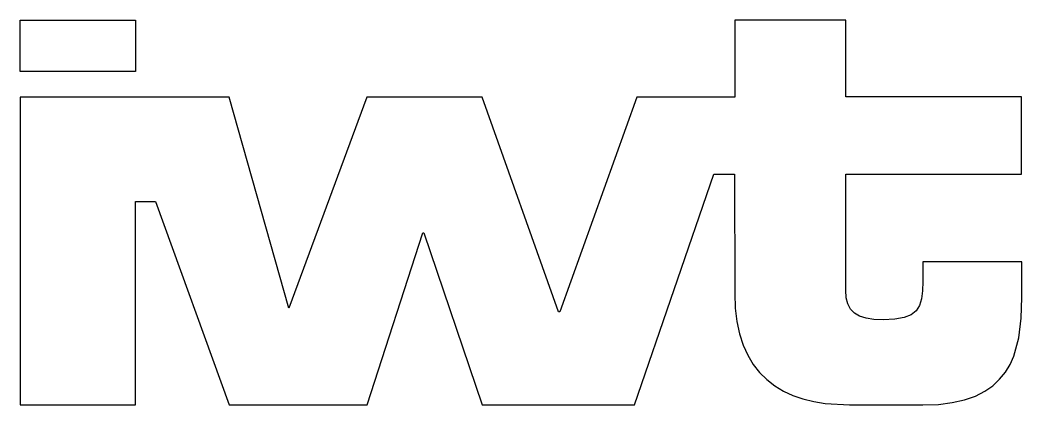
# Model space of a CAD drawing. Extents: x 1 to 168, y 33 to 97.
import ezdxf

# ---------------------------------------------------------------- set-up
doc = ezdxf.new("R2010")
doc.units = 0

msp = doc.modelspace()

# ---------------------------------------------------------------- linework, layer by layer
at = {"layer": 'Livello 1', "color": 7}
msp.add_lwpolyline([(1.399466, 97.359134), (20.615582, 97.359134), (20.615582, 88.819108), (1.399466, 88.819108), (1.399466, 97.359134)], close=True, dxfattribs=at)
msp.add_lwpolyline([(151.449, 57.0969), (151.449, 53.847118), (151.408565, 52.28384), (151.251461, 50.957153), (150.923991, 49.858378), (150.372457, 48.97884), (149.54316, 48.30986), (148.382403, 47.84276), (146.836488, 47.568864), (144.851717, 47.479493), (143.323386, 47.542492), (142.029132, 47.739534), (140.959616, 48.082692), (140.1055, 48.584038), (139.457443, 49.255643), (139.006109, 50.109578), (138.742156, 51.157916), (138.656248, 52.412727), (138.656248, 71.737145), (167.874297, 71.737145), (167.874297, 84.551417), (138.656248, 84.551417), (138.656248, 97.359339), (120.195427, 97.359339), (120.195427, 84.548595), (103.929938, 84.548595), (91.149533, 48.780535), (90.891653, 48.780535), (78.217081, 84.548595), (59.069404, 84.548595), (46.095677, 49.389428), (36.151246, 84.548595), (1.400242, 84.548595), (1.400242, 33.304208), (20.567322, 33.304208), (20.567322, 67.158806), (23.917998, 67.158806), (36.134313, 33.304208), (59.091629, 33.304208), (68.340383, 61.971925), (68.531941, 61.971925), (78.220609, 33.304208), (103.543295, 33.304208), (116.710343, 71.737145), (120.142511, 71.737145), (120.195427, 51.839112), (120.2859, 49.409875), (120.553079, 47.173074), (120.990603, 45.12378), (121.59211, 43.257067), (122.351241, 41.568006), (123.261633, 40.051671), (124.316928, 38.703134), (125.510762, 37.517468), (126.836777, 36.489745), (128.28861, 35.615039), (129.859902, 34.888421), (131.544291, 34.304965), (133.335416, 33.859743), (135.226917, 33.547827), (139.285602, 33.304208), (151.449, 33.304208), (154.04413, 33.402986), (156.356276, 33.69159), (158.401383, 34.158424), (160.195395, 34.791891), (161.754257, 35.580395), (163.093913, 36.51234), (164.230309, 37.57613), (165.17939, 38.760169), (165.957099, 40.05286), (166.579382, 41.442608), (167.421447, 44.466888), (167.833144, 47.74024), (167.94203, 51.169894), (167.94203, 57.0969), (151.449, 57.0969)], dxfattribs=at)

doc.saveas('drawing.dxf')
